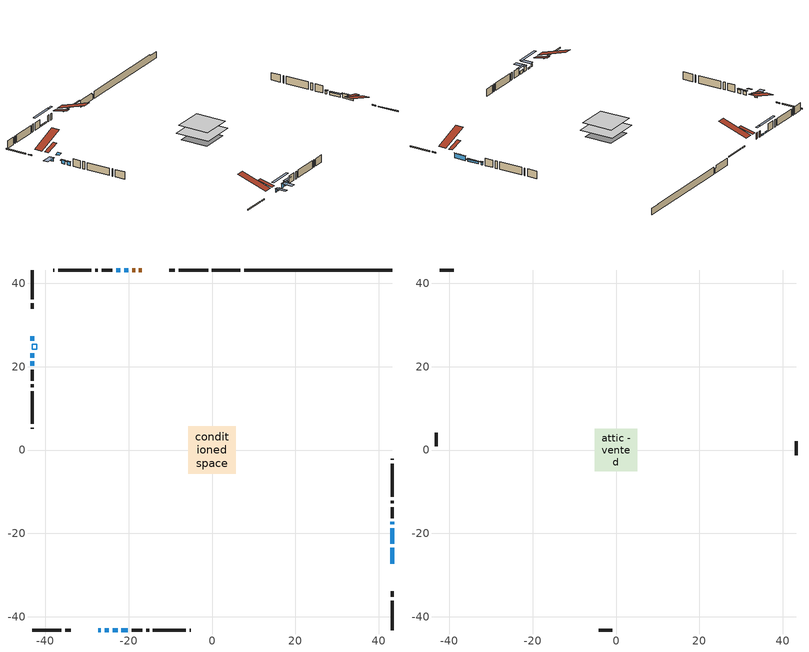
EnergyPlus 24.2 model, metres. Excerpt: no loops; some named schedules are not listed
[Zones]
conditioned space
 floor outside (Floor1 construction): -2.52,-2.52 -2.52,2.52 2.52,2.52 2.52,-2.52 z0.61
 floor outside (Floor2 construction): -0.27,-0.27 -0.27,0.27 0.27,0.27 0.27,-0.27 z0.61
 floor adiabatic (AdiabaticFloorConstruction): -5.72,-5.72 -5.72,5.72 5.72,5.72 5.72,-5.72 z0.61
 floor foundation (Slab1 construction): -4.54,-4.54 -4.54,4.54 4.54,4.54 4.54,-4.54 z-1.74
 floor foundation (Slab1 construction 1): -1.99,-1.99 -1.99,1.99 1.99,1.99 1.99,-1.99 z-1.74
 wall outside (RimJoist1 construction): -0.96,43.2 -7.97,43.2 / -43.2,-43.2 -36.19,-43.2 / -43.2,43.2 -43.2,36.19 / 43.2,-43.2 43.2,-36.19 z0.61:0.91
 wall outside (RimJoist2 construction): -8.9,43.2 -10.25,43.2 / -35.26,-43.2 -33.92,-43.2 / -43.2,35.26 -43.2,33.92 / 43.2,-35.26 43.2,-33.92 z0.61:0.91
 wall outside (AdiabaticWallConstruction 1): -16.92,43.2 -17.54,43.2 / -18.47,43.2 -19.14,43.2 z0.61:2.64
 wall outside (AdiabaticWallConstruction): -27.25,-43.2 -26.68,-43.2 / 43.2,-17.82 43.2,-17.25 z0.61:1.53; -43.2,27.25 -43.2,26.28 z0.61:1.58; 43.2,-27.24 43.2,-23.43 z0.61:2.11; 43.2,-22.51 43.2,-18.74 z0.61:1.37; -20.07,43.2 -21.04,43.2 z0.61:1.07; -25.76,-43.2 -24.77,-43.2 / -21.96,43.2 -22.96,43.2 z0.61:1.09; -23.84,-43.2 -22.67,-43.2 z0.61:2.06; -43.2,23.25 -43.2,22.19 / -43.2,21.26 -43.2,20.19 z0.61:1.78; -21.74,-43.2 -20.24,-43.2 z0.61:1.68
 wall outside (Wall1 construction): -23.88,43.2 -26.47,43.2 / -19.31,-43.2 -16.72,-43.2 / -43.2,19.26 -43.2,16.67 / 43.2,-16.33 43.2,-13.74 z0.61:3.05
 wall outside (Wall2 construction): -27.4,43.2 -28.08,43.2 / -15.79,-43.2 -15.11,-43.2 / -43.2,15.74 -43.2,15.07 / 43.2,-12.81 43.2,-12.13 z0.61:3.05
 wall outside (Wall3 construction): -29.01,43.2 -36.9,43.2 / -14.18,-43.2 -6.29,-43.2 / -43.2,14.14 -43.2,6.24 / 43.2,-11.2 43.2,-3.31 z0.61:3.05
 wall outside (Wall4 construction): -37.83,43.2 -38.07,43.2 / -5.36,-43.2 -5.13,-43.2 / -43.2,5.32 -43.2,5.08 / 43.2,-2.38 43.2,-2.14 z0.61:3.05
 wall foundation (FoundationWall1 construction): 7.69,43.2,-1.74 7.69,43.2,0.61 39.65,43.2,0.61 39.65,43.2,0.35 43.2,43.2,0.35 43.2,43.2,-1.74
 wall foundation (FoundationWall2 construction): -0.03,43.2,-1.74 -0.03,43.2,0.61 6.09,43.2,0.61 6.09,43.2,-0.09 6.77,43.2,-0.09 6.77,43.2,-1.74
 window (WindowConstruction 7): -27.24,-43.2 -26.69,-43.2 z0.61:1.52
 window (WindowConstruction 4): -43.2,27.24 -43.2,26.28 z0.61:1.58
 window (WindowConstruction 5): 43.2,-27.24 43.2,-23.43 z0.61:2.11
 window (WindowConstruction 6): 43.2,-22.51 43.2,-18.74 z0.61:1.37
 window (WindowConstruction 9): -20.07,43.2 -21.04,43.2 z0.61:1.07
 window (WindowConstruction 10): -25.76,-43.2 -24.77,-43.2 z0.61:1.09
 window (WindowConstruction 11): -21.96,43.2 -22.95,43.2 z0.61:1.09
 window (WindowConstruction): -23.84,-43.2 -22.67,-43.2 z0.61:2.06
 window (WindowConstruction 1): -43.2,23.25 -43.2,22.19 z0.61:1.78
 window (WindowConstruction 2): -43.2,21.26 -43.2,20.19 z0.61:1.78
 window (WindowConstruction 8): 43.2,-17.81 43.2,-17.26 z0.61:1.52
 window (WindowConstruction 3): -21.74,-43.2 -20.24,-43.2 z0.61:1.68
 door (Door): -16.92,43.2 -17.54,43.2 z0.61:2.64
 door (Door 1): -18.47,43.2 -19.14,43.2 z0.61:2.64
 ceiling adiabatic (AdiabaticFloorConstruction): 5.72,-5.72 5.72,5.72 -5.72,5.72 -5.72,-5.72 z0.61
 roof outside (Roof2 construction): -15.99,43.2,3.05 -15.99,38.29,4.28 -14.72,38.29,4.28 -14.72,43.2,3.05; -28.17,-43.2,3.05 -28.17,-38.29,4.28 -29.44,-38.29,4.28 -29.44,-43.2,3.05; -43.2,28.17,3.05 -38.29,28.17,4.28 -38.29,29.44,4.28 -43.2,29.44,3.05; 43.2,-28.17,3.05 38.29,-28.17,4.28 38.29,-29.44,4.28 43.2,-29.44,3.05
 roof outside (AdiabaticRoofConstruction): -43.2,24.18,3.05 -42.1,24.18,3.42 -42.1,25.35,3.42 -43.2,25.35,3.05
 skylight (SkylightConstruction): -43.2,24.18,3.05 -42.1,24.18,3.42 -42.1,25.35,3.42 -43.2,25.35,3.05
attic - vented
 floor to conditioned space (Floor3 construction Reversed): -5.1,-5.1 -5.1,5.1 5.1,5.1 5.1,-5.1 z3.05
 wall outside (Wall5 construction): -39,43.2 -42.27,43.2 / -4.2,-43.2 -0.92,-43.2 / -43.2,4.15 -43.2,0.87 / 43.2,-1.21 43.2,2.06 z0.61:3.05
 roof outside (Roof1 construction): -13.8,43.2,3.05 -13.8,33.26,6.36 -11.17,33.26,6.36 -11.17,43.2,3.05; -30.37,-43.2,3.05 -30.37,-33.26,6.36 -32.99,-33.26,6.36 -32.99,-43.2,3.05; -43.2,30.37,3.05 -33.26,30.37,6.36 -33.26,32.99,6.36 -43.2,32.99,3.05; 43.2,-30.37,3.05 33.26,-30.37,6.36 33.26,-32.99,6.36 43.2,-32.99,3.05
shading: -26.39,-43.2 -27.54,-43.2 -27.54,-46.86 -26.39,-46.86 z1.82; -43.2,25.98 -43.2,27.54 -46.86,27.54 -46.86,25.98 z1.87; 43.2,-23.28 43.2,-27.39 43.35,-27.39 43.35,-23.28 z2.26; 43.2,-18.59 43.2,-22.65 43.81,-22.65 43.81,-18.59 z1.52; -24.64,43.2 -16.47,43.2 -16.47,43.81 -24.64,43.81 z4.67; -21.11,-43.2 -29.42,-43.2 -29.42,-43.81 -21.11,-43.81 z4.75; -26.55,43.2 -18.37,43.2 -18.37,43.81 -26.55,43.81 z4.69; -22.52,-43.2 -23.99,-43.2 -23.99,-46.86 -22.52,-46.86 z2.21; -43.2,22.04 -43.2,23.4 -43.81,23.4 -43.81,22.04 z1.93; -43.2,20.04 -43.2,21.41 -43.81,21.41 -43.81,20.04 z1.93; 43.2,-17.11 43.2,-17.96 43.81,-17.96 43.81,-17.11 z1.67; -19.17,-43.2 -22.81,-43.2 -22.81,-43.81 -19.17,-43.81 z2.75
[Building]
Building 1: Terrain=Suburbs
[Site:Location]
Red Deer Regional AP_AB: Latitude {deg}=52.18; Longitude {deg}=-113.89; Time Zone {hr}=-7; Elevation {m}=905; Keep Site Location Information=Yes
[Site:GroundTemperature:Shallow]
-2.34175, -4.57363, -4.75236, -3.69322, 0.558635, 4.79069, 8.45965, 10.7838, 10.9813, 9.09096, 5.51556, 1.41332
[Site:WaterMainsTemperature]
Calculation Method=Schedule; Temperature Schedule=mains temperature schedule
[Material] Roughness=Rough; Thermal Absorptance=0.9
Name | Thickness {m} | Conductivity {W/m-K} | Density {kg/m3} | Specific Heat {J/kg-K} | Solar Absorptance | Visible Absorptance
asphalt or fiberglass shingles | 0.00635 | 0.162714 | 1121.4 | 1465.45 | 0.4 | 0.4
asphalt or fiberglass shingles 1 | 0.00635 | 0.162714 | 1121.4 | 1465.45 | 0.7 | 0.7
ceiling loosefill ins | 0.254 | 0.0480833 | 16.02 | 1046.75 | 0.7 | 0.7
ceiling stud and cavity | 0.1397 | 0.219769 | 65.682 | 1177.47 | 0.7 | 0.7
concrete 4.0 in. | 0.1016 | 1.803125 | 2242.8 | 837.4 | 0.7 | 0.7
concrete 8.0 in. | 0.2032 | 1.803125 | 2242.8 | 837.4 | 0.7 | 0.7
door material | 0.04445 | 0.0639163 | 512.64 | 1214.23 | 0.7 | 0.7
exterior vertical ins | 0.0369022 | 0.029427 | 32.04 | 1214.23 | 0.7 | 0.7
floor covering | 0.0127 | 0.0433444 | 54.468 | 1339.84 | 0.6 | 0.6
floor rigid ins; roof rigid ins | 0.051816 | 0.029427 | 32.04 | 1214.23 | 0.7 | 0.7
floor rigid ins 1; roof rigid ins 1; wall rigid ins | 0.512978 | 0.029427 | 32.04 | 1214.23 | 0.7 | 0.7
floor stud and cavity | 0.1397 | 0.0881335 | 92.3553 | 1139.71 | 0.7 | 0.7
floor stud and cavity 1 | 0.1397 | 1.11434 | 92.3553 | 1139.71 | 0.7 | 0.7
floor stud and cavity 2 | 0.1397 | 1.75129 | 37.0049 | 1207.88 | 0.7 | 0.7
furniture material conditioned space 1 | 0.1524 | 0.115458 | 640.8 | 1214.23 | 0.6 | 0.6
gypsum board | 0.0127 | 0.160291 | 801 | 837.4 | 0.6 | 0.6
gypsum board 1 | 0.0127 | 0.160291 | 801 | 837.4 | 0.7 | 0.7
osb sheathing 0.5 in. | 0.0127 | 0.115458 | 512.64 | 1214.23 | 0.7 | 0.7
osb sheathing 0.75 in. | 0.01905 | 0.115458 | 512.64 | 1214.23 | 0.7 | 0.7
osb sheathing 2.0 in. | 0.0508 | 0.115458 | 512.64 | 1214.23 | 0.7 | 0.7
rim joist stud and cavity | 0.0508 | 0.055419 | 125.044 | 1163.47 | 0.6 | 0.6
rim joist stud and cavity 1 | 0.0508 | 0.571797 | 50.32683 | 1063.81 | 0.6 | 0.6
roof stud and cavity | 0.2032 | 0.149101 | 78.34581 | 1123.46 | 0.7 | 0.7
roof stud and cavity 1 | 0.18415 | 1.78685 | 37.0049 | 1207.88 | 0.6 | 0.6
wall stud and cavity | 0.1397 | 0.0955885 | 139.0536 | 1170.24 | 0.7 | 0.7
wall stud and cavity 1 | 0.1397 | 0.0926851 | 139.0536 | 1170.24 | 0.7 | 0.7
wall stud and cavity 2 | 0.1397 | 0.127146 | 139.0536 | 1170.24 | 0.7 | 0.7
wall stud and cavity 3 | 0.1397 | 0.097828 | 139.0536 | 1170.24 | 0.7 | 0.7
wall stud and cavity 4 | 0.0889 | 6.1454 | 50.32683 | 1063.81 | 0.6 | 0.6
wall stud and cavity 5 | 0.0889 | 0.380278 | 52.3479 | 1209.89 | 0.7 | 0.7
wall stud and cavity 6 | 0.0889 | 0.391764 | 83.0341 | 1211.67 | 0.7 | 0.7
wood siding | 0.0254 | 0.102417 | 544.68 | 1172.36 | 0.4 | 0.4
wood siding 1 | 0.00254 | 0.102417 | 544.68 | 1172.36 | 0.4 | 0.4
wood siding 2; wood siding 3; wood siding 4 | 0.0254 | 0.102417 | 544.68 | 1172.36 | 0.7 | 0.7
[WindowMaterial:SimpleGlazingSystem]
Name | U-Factor {W/m2-K} | Solar Heat Gain Coefficient
SkylightMaterial | 3.46338 | 0.6596
WindowMaterial | 2.96732 | 0.62
WindowMaterial 1 | 3.00196 | 0.5
WindowMaterial 2 | 2.98322 | 0.61
WindowMaterial 3 | 3.99674 | 0.55
WindowMaterial 4 | 4.24601 | 0.54
WindowMaterial 5 | 2.87647 | 0.71
WindowMaterial 6 | 4.3272 | 0.54
WindowMaterial 7 | 2.986628 | 0.6
WindowMaterial 8 | 2.211581 | 0.28
WindowMaterial 9 | 2.19568 | 0.29
[Construction]
AdiabaticFloorConstruction: floor stud and cavity 2, floor rigid ins 1, osb sheathing 0.75 in., floor covering
AdiabaticRoofConstruction: asphalt or fiberglass shingles 1, roof rigid ins 1, osb sheathing 0.75 in., roof stud and cavity 1
AdiabaticWallConstruction: wood siding 3, wall rigid ins, wall stud and cavity 5, gypsum board
AdiabaticWallConstruction 1: wood siding 4, wall rigid ins, wall stud and cavity 5, gypsum board
Door; Door 1: door material
Floor1 construction: floor stud and cavity, floor rigid ins, osb sheathing 0.75 in., floor covering
Floor2 construction: floor stud and cavity 1, floor rigid ins, osb sheathing 0.75 in., floor covering
Floor3 construction Reversed: gypsum board, ceiling stud and cavity, ceiling loosefill ins
FoundationWall1 construction: concrete 8.0 in., gypsum board 1
FoundationWall2 construction: concrete 8.0 in.
furniture construction conditioned space 1: furniture material conditioned space 1
PartitionWallConstruction: gypsum board, wall stud and cavity 6, gypsum board
RimJoist1 construction: wood siding 2, osb sheathing 2.0 in., rim joist stud and cavity
RimJoist2 construction: wood siding 2, rim joist stud and cavity 1
Roof1 construction: asphalt or fiberglass shingles
Roof2 construction: asphalt or fiberglass shingles, roof rigid ins, osb sheathing 0.75 in., roof stud and cavity, gypsum board
SkylightConstruction: SkylightMaterial
Slab1 construction; Slab1 construction 1: concrete 4.0 in.
Wall1 construction: wood siding, osb sheathing 0.5 in., wall stud and cavity, gypsum board
Wall2 construction: wood siding, osb sheathing 0.5 in., wall stud and cavity 1, gypsum board
Wall3 construction: wood siding, osb sheathing 0.5 in., wall stud and cavity 2, gypsum board
Wall4 construction: wood siding, osb sheathing 0.5 in., wall stud and cavity 3, gypsum board
Wall5 construction: wood siding 1, wall stud and cavity 4
WindowConstruction: WindowMaterial
WindowConstruction 1: WindowMaterial 1
WindowConstruction 10; WindowConstruction 11: WindowMaterial 9
WindowConstruction 2: WindowMaterial 2
WindowConstruction 3: WindowMaterial 3
WindowConstruction 4: WindowMaterial 4
WindowConstruction 5: WindowMaterial 5
WindowConstruction 6: WindowMaterial 6
WindowConstruction 7; WindowConstruction 8: WindowMaterial 7
WindowConstruction 9: WindowMaterial 8
[Zone] Multiplier=1; Part of Total Floor Area=Yes
Name | Volume {m3}
attic - vented | 57.1445
conditioned space | 581.4
[Space]
Name | Zone | Volume {m3}
attic - vented 1 | attic - vented | 57.1445
conditioned space 1 | conditioned space | 581.4
[ZoneInfiltration:EffectiveLeakageArea]
infil attic - vented 1: Zone or Space=attic - vented 1; Schedule=Always On Discrete; Effective Air Leakage Area {cm2}=3731.82; Stack Coefficient=0.000400078; Wind Coefficient=1.35143e-05
[ZoneMixing]
whole house fan mix: Zone or Space=attic - vented; Schedule=Always On Continuous; Design Flow Rate Calculation Method=Flow/Zone; Design Flow Rate {m3/s}=0; Source Zone or Space=conditioned space
[SurfaceProperty:ExposedFoundationPerimeter] Exposed Perimeter Calculation Method=TotalExposedPerimeter
Name | Total Exposed Perimeter {m}
Slab1 | 35.509
Slab1 1 | 6.79701
[InternalMass] Zone or ZoneList=conditioned space; Space or SpaceList=conditioned space 1
Name | Construction | Surface Area {m2}
furniture mass conditioned space 1 | furniture construction conditioned space 1 | 101.812
partition wall mass | PartitionWallConstruction | 254.53
[Lights]
interior lighting: Zone or ZoneList or Space or SpaceList=conditioned space 1; Schedule=interior lighting schedule; Design Level Calculation Method=LightingLevel; Lighting Level {W}=343.2; Return Air Fraction=0; Fraction Radiant=0.6; Fraction Visible=0.2; Fraction Replaceable=1
[People]
occupants: Zone or ZoneList or Space or SpaceList=conditioned space 1; Number of People Schedule=occupants schedule; Number of People Calculation Method=People; Number of People=3; Fraction Radiant=0.314171; Sensible Heat Fraction=0.56303; Activity Level Schedule=occupants activity schedule; Carbon Dioxide Generation Rate {m3/s-W}=0; Enable ASHRAE 55 Comfort Warnings=No; Mean Radiant Temperature Calculation Type=EnclosureAveraged
[ElectricEquipment] Zone or ZoneList or Space or SpaceList=conditioned space 1; Design Level Calculation Method=EquipmentLevel
Name | Schedule | Design Level {W} | Fraction Latent | Fraction Radiant | Fraction Lost
clothes dryer | clothes dryer schedule | 140.772 | 0.015 | 0.081 | 0.85
clothes washer | clothes washer schedule | 32.1985 | 0.03 | 0.162 | 0.7
cooking range | cooking range schedule | 215.147 | 0.08 | 0.432 | 0.2
dishwasher | dishwasher schedule | 66.8632 | 0.3 | 0.18 | 0.4
fridge | fridge schedule | 72.9452 | 0 | 0.6 | 0
mech vent bath fan 0 | mech vent bath fan 0 schedule | 50.2 | 0 | 0 | 1
mech vent house fan | mech vent house fan schedule | 0 | 0 | 0 | 1
mech vent house fan cfis | mech vent house fan cfis schedule | 0 | 0 | 0 | 0
mech vent range fan 0 | mech vent range fan 0 schedule | 57 | 0 | 0 | 1
misc plug loads | misc plug loads schedule | 494.7 | 0.045 | 0.513 | 0.1
whole house fan | Always On Discrete | 0 | 0 | 0 | 1
[OtherEquipment] Zone or ZoneList or Space or SpaceList=conditioned space 1; Design Level Calculation Method=EquipmentLevel
Name | Fuel Type | Schedule | Design Level {W} | Fraction Latent | Fraction Radiant | Fraction Lost
clothes dryer 1 | Electricity | clothes dryer schedule | 0 | 0.015 | 0.081 | 0.85
cooking range 1 | Electricity | cooking range schedule | 0 | 0.08 | 0.432 | 0.2
general water use latent | None | general water use schedule | 62.594 | 1 | 0 | 0
general water use sensible | None | general water use schedule | -61.6891 | 0 | 0.6 | 0
mech vent house fan latent load | None | Always On Discrete | 0 | 1 | 0 | 0
mech vent house fan sensible load | None | Always On Discrete | 0 | 0 | 0 | 0
water heater energy adjustment1 | NaturalGas | Always On Discrete | 0.01 | 0 | 0 | 1
[ZoneInfiltration:DesignFlowRate] Zone or ZoneList or Space or SpaceList=conditioned space 1; Schedule=Always On Discrete; Design Flow Rate Calculation Method=Flow/Zone; Design Flow Rate {m3/s}=0
infil flow; natural vent flow; whole house fan flow
[Foundation:Kiva] Initial Indoor Air Temperature {C}=18; Wall Height Above Grade {m}=0.609996; Wall Depth Below Slab {m}=0.2032
Name | Custom Block Material Name 1 | Custom Block Depth 1 {m} | Custom Block X Position 1 {m} | Custom Block Z Position 1 {m}
Foundation Kiva 1 | exterior vertical ins | 2.350008 | 0.2159 | 0
Foundation Kiva 2
[Foundation:Kiva:Settings]
Soil Conductivity {W/m-K}=0.849921; Soil Density {kg/m3}=1842.3; Soil Specific Heat {J/kg-K}=418.7; Ground Solar Absorptivity=0.9; Ground Thermal Absorptivity=0.9; Ground Surface Roughness {m}=0.03; Far-Field Width {m}=40; Deep-Ground Boundary Condition=ZeroFlux; Deep-Ground Depth {m}=40; Minimum Cell Dimension {m}=0.2; Maximum Cell Growth Coefficient=3; Simulation Timestep=Timestep
[Exterior:Lights]
exterior lighting: Schedule=exterior lighting schedule; Design Level {W}=75.6
[Schedule:Constant]
Name | Hourly Value
Always On Continuous; mech vent house fan schedule; mech vent house fan cfis schedule; Always On Discrete | 1
occupants activity schedule | 117.228
fridge schedule | 0
[Schedule:Week:Daily]
interior lighting schedule Week Rule - Jan1-Jan27: interior lighting schedule day, interior lighting schedule day, interior lighting schedule day, interior lighting schedule day, interior lighting schedule day, interior lighting schedule day, interior lighting schedule day, interior lighting schedule default day, interior lighting schedule default day, interior lighting schedule default day, interior lighting schedule default day, interior lighting schedule default day
interior lighting schedule Week Rule - Jan28-Feb3: interior lighting schedule day, interior lighting schedule day, interior lighting schedule day, interior lighting schedule day, interior lighting schedule day 1, interior lighting schedule day 1, interior lighting schedule day 1, interior lighting schedule default day, interior lighting schedule default day, interior lighting schedule default day, interior lighting schedule default day, interior lighting schedule default day
interior lighting schedule Week Rule - Feb4-Feb24: interior lighting schedule day 1, interior lighting schedule day 1, interior lighting schedule day 1, interior lighting schedule day 1, interior lighting schedule day 1, interior lighting schedule day 1, interior lighting schedule day 1, interior lighting schedule default day, interior lighting schedule default day, interior lighting schedule default day, interior lighting schedule default day, interior lighting schedule default day
interior lighting schedule Week Rule - Feb25-Mar3: interior lighting schedule day 1, interior lighting schedule day 1, interior lighting schedule day 1, interior lighting schedule day 1, interior lighting schedule day 2, interior lighting schedule day 2, interior lighting schedule day 2, interior lighting schedule default day, interior lighting schedule default day, interior lighting schedule default day, interior lighting schedule default day, interior lighting schedule default day
interior lighting schedule Week Rule - Mar4-Mar31: interior lighting schedule day 2, interior lighting schedule day 2, interior lighting schedule day 2, interior lighting schedule day 2, interior lighting schedule day 2, interior lighting schedule day 2, interior lighting schedule day 2, interior lighting schedule default day, interior lighting schedule default day, interior lighting schedule default day, interior lighting schedule default day, interior lighting schedule default day
interior lighting schedule Week Rule - Apr1-Apr28: interior lighting schedule day 3, interior lighting schedule day 3, interior lighting schedule day 3, interior lighting schedule day 3, interior lighting schedule day 3, interior lighting schedule day 3, interior lighting schedule day 3, interior lighting schedule default day, interior lighting schedule default day, interior lighting schedule default day, interior lighting schedule default day, interior lighting schedule default day
interior lighting schedule Week Rule - Apr29-May5: interior lighting schedule day 3, interior lighting schedule day 3, interior lighting schedule day 4, interior lighting schedule day 4, interior lighting schedule day 4, interior lighting schedule day 4, interior lighting schedule day 4, interior lighting schedule default day, interior lighting schedule default day, interior lighting schedule default day, interior lighting schedule default day, interior lighting schedule default day
interior lighting schedule Week Rule - May6-May26: interior lighting schedule day 4, interior lighting schedule day 4, interior lighting schedule day 4, interior lighting schedule day 4, interior lighting schedule day 4, interior lighting schedule day 4, interior lighting schedule day 4, interior lighting schedule default day, interior lighting schedule default day, interior lighting schedule default day, interior lighting schedule default day, interior lighting schedule default day
interior lighting schedule Week Rule - May27-Jun2: interior lighting schedule day 4, interior lighting schedule day 4, interior lighting schedule day 4, interior lighting schedule day 4, interior lighting schedule day 4, interior lighting schedule day 5, interior lighting schedule day 5, interior lighting schedule default day, interior lighting schedule default day, interior lighting schedule default day, interior lighting schedule default day, interior lighting schedule default day
interior lighting schedule Week Rule - Jun3-Jun30: interior lighting schedule day 5, interior lighting schedule day 5, interior lighting schedule day 5, interior lighting schedule day 5, interior lighting schedule day 5, interior lighting schedule day 5, interior lighting schedule day 5, interior lighting schedule default day, interior lighting schedule default day, interior lighting schedule default day, interior lighting schedule default day, interior lighting schedule default day
interior lighting schedule Week Rule - Jul1-Jul28: interior lighting schedule day 6, interior lighting schedule day 6, interior lighting schedule day 6, interior lighting schedule day 6, interior lighting schedule day 6, interior lighting schedule day 6, interior lighting schedule day 6, interior lighting schedule default day, interior lighting schedule default day, interior lighting schedule default day, interior lighting schedule default day, interior lighting schedule default day
interior lighting schedule Week Rule - Jul29-Aug4: interior lighting schedule day 6, interior lighting schedule day 6, interior lighting schedule day 6, interior lighting schedule day 7, interior lighting schedule day 7, interior lighting schedule day 7, interior lighting schedule day 7, interior lighting schedule default day, interior lighting schedule default day, interior lighting schedule default day, interior lighting schedule default day, interior lighting schedule default day
interior lighting schedule Week Rule - Aug5-Aug25: interior lighting schedule day 7, interior lighting schedule day 7, interior lighting schedule day 7, interior lighting schedule day 7, interior lighting schedule day 7, interior lighting schedule day 7, interior lighting schedule day 7, interior lighting schedule default day, interior lighting schedule default day, interior lighting schedule default day, interior lighting schedule default day, interior lighting schedule default day
interior lighting schedule Week Rule - Aug26-Sep1: interior lighting schedule day 7, interior lighting schedule day 7, interior lighting schedule day 7, interior lighting schedule day 7, interior lighting schedule day 7, interior lighting schedule day 7, interior lighting schedule day 8, interior lighting schedule default day, interior lighting schedule default day, interior lighting schedule default day, interior lighting schedule default day, interior lighting schedule default day
interior lighting schedule Week Rule - Sep2-Sep29: interior lighting schedule day 8, interior lighting schedule day 8, interior lighting schedule day 8, interior lighting schedule day 8, interior lighting schedule day 8, interior lighting schedule day 8, interior lighting schedule day 8, interior lighting schedule default day, interior lighting schedule default day, interior lighting schedule default day, interior lighting schedule default day, interior lighting schedule default day
interior lighting schedule Week Rule - Sep30-Oct6: interior lighting schedule day 8, interior lighting schedule day 9, interior lighting schedule day 9, interior lighting schedule day 9, interior lighting schedule day 9, interior lighting schedule day 9, interior lighting schedule day 9, interior lighting schedule default day, interior lighting schedule default day, interior lighting schedule default day, interior lighting schedule default day, interior lighting schedule default day
interior lighting schedule Week Rule - Oct7-Oct27: interior lighting schedule day 9, interior lighting schedule day 9, interior lighting schedule day 9, interior lighting schedule day 9, interior lighting schedule day 9, interior lighting schedule day 9, interior lighting schedule day 9, interior lighting schedule default day, interior lighting schedule default day, interior lighting schedule default day, interior lighting schedule default day, interior lighting schedule default day
interior lighting schedule Week Rule - Oct28-Nov3: interior lighting schedule day 9, interior lighting schedule day 9, interior lighting schedule day 9, interior lighting schedule day 9, interior lighting schedule day 10, interior lighting schedule day 10, interior lighting schedule day 10, interior lighting schedule default day, interior lighting schedule default day, interior lighting schedule default day, interior lighting schedule default day, interior lighting schedule default day
interior lighting schedule Week Rule - Nov4-Nov24: interior lighting schedule day 10, interior lighting schedule day 10, interior lighting schedule day 10, interior lighting schedule day 10, interior lighting schedule day 10, interior lighting schedule day 10, interior lighting schedule day 10, interior lighting schedule default day, interior lighting schedule default day, interior lighting schedule default day, interior lighting schedule default day, interior lighting schedule default day
interior lighting schedule Week Rule - Nov25-Dec1: interior lighting schedule day 10, interior lighting schedule day 10, interior lighting schedule day 10, interior lighting schedule day 10, interior lighting schedule day 10, interior lighting schedule day 10, interior lighting schedule day 11, interior lighting schedule default day, interior lighting schedule default day, interior lighting schedule default day, interior lighting schedule default day, interior lighting schedule default day
interior lighting schedule Week Rule - Dec2-Dec31: interior lighting schedule day 11, interior lighting schedule day 11, interior lighting schedule day 11, interior lighting schedule day 11, interior lighting schedule day 11, interior lighting schedule day 11, interior lighting schedule day 11, interior lighting schedule default day, interior lighting schedule default day, interior lighting schedule default day, interior lighting schedule default day, interior lighting schedule default day
occupants schedule Week Rule - Jan1-Dec31: occupants schedule day, occupants schedule day, occupants schedule day, occupants schedule day, occupants schedule day, occupants schedule day, occupants schedule day, occupants schedule default day, occupants schedule default day, occupants schedule default day, occupants schedule default day, occupants schedule default day
clothes dryer schedule Week Rule - Jan1-Dec31: clothes dryer schedule day, clothes dryer schedule day, clothes dryer schedule day, clothes dryer schedule day, clothes dryer schedule day, clothes dryer schedule day, clothes dryer schedule day, clothes dryer schedule default day, clothes dryer schedule default day, clothes dryer schedule default day, clothes dryer schedule default day, clothes dryer schedule default day
clothes washer schedule Week Rule - Jan1-Dec31: clothes washer schedule day, clothes washer schedule day, clothes washer schedule day, clothes washer schedule day, clothes washer schedule day, clothes washer schedule day, clothes washer schedule day, clothes washer schedule default day, clothes washer schedule default day, clothes washer schedule default day, clothes washer schedule default day, clothes washer schedule default day
cooking range schedule Week Rule - Jan1-Dec31: cooking range schedule day, cooking range schedule day, cooking range schedule day, cooking range schedule day, cooking range schedule day, cooking range schedule day, cooking range schedule day, cooking range schedule default day, cooking range schedule default day, cooking range schedule default day, cooking range schedule default day, cooking range schedule default day
dishwasher schedule Week Rule - Jan1-Dec31: dishwasher schedule day, dishwasher schedule day, dishwasher schedule day, dishwasher schedule day, dishwasher schedule day, dishwasher schedule day, dishwasher schedule day, dishwasher schedule default day, dishwasher schedule default day, dishwasher schedule default day, dishwasher schedule default day, dishwasher schedule default day
mech vent bath fan 0 schedule Week Rule - Jan1-Dec31: mech vent bath fan 0 schedule day, mech vent bath fan 0 schedule day, mech vent bath fan 0 schedule day, mech vent bath fan 0 schedule day, mech vent bath fan 0 schedule day, mech vent bath fan 0 schedule day, mech vent bath fan 0 schedule day, mech vent bath fan 0 schedule default day, mech vent bath fan 0 schedule default day, mech vent bath fan 0 schedule default day, mech vent bath fan 0 schedule default day, mech vent bath fan 0 schedule default day
mech vent range fan 0 schedule Week Rule - Jan1-Dec31: mech vent range fan 0 schedule day, mech vent range fan 0 schedule day, mech vent range fan 0 schedule day, mech vent range fan 0 schedule day, mech vent range fan 0 schedule day, mech vent range fan 0 schedule day, mech vent range fan 0 schedule day, mech vent range fan 0 schedule default day, mech vent range fan 0 schedule default day, mech vent range fan 0 schedule default day, mech vent range fan 0 schedule default day, mech vent range fan 0 schedule default day
misc plug loads schedule Week Rule - Jan1-Dec31: misc plug loads schedule day, misc plug loads schedule day, misc plug loads schedule day, misc plug loads schedule day, misc plug loads schedule day, misc plug loads schedule day, misc plug loads schedule day, misc plug loads schedule default day, misc plug loads schedule default day, misc plug loads schedule default day, misc plug loads schedule default day, misc plug loads schedule default day
general water use schedule Week Rule - Jan1-Dec31: general water use schedule day, general water use schedule day, general water use schedule day, general water use schedule day, general water use schedule day, general water use schedule day, general water use schedule day, general water use schedule default day, general water use schedule default day, general water use schedule default day, general water use schedule default day, general water use schedule default day
exterior lighting schedule Week Rule - Jan1-Jan27: exterior lighting schedule day, exterior lighting schedule day, exterior lighting schedule day, exterior lighting schedule day, exterior lighting schedule day, exterior lighting schedule day, exterior lighting schedule day, exterior lighting schedule default day, exterior lighting schedule default day, exterior lighting schedule default day, exterior lighting schedule default day, exterior lighting schedule default day
exterior lighting schedule Week Rule - Jan28-Feb3: exterior lighting schedule day, exterior lighting schedule day, exterior lighting schedule day, exterior lighting schedule day, exterior lighting schedule day 1, exterior lighting schedule day 1, exterior lighting schedule day 1, exterior lighting schedule default day, exterior lighting schedule default day, exterior lighting schedule default day, exterior lighting schedule default day, exterior lighting schedule default day
exterior lighting schedule Week Rule - Feb4-Feb24: exterior lighting schedule day 1, exterior lighting schedule day 1, exterior lighting schedule day 1, exterior lighting schedule day 1, exterior lighting schedule day 1, exterior lighting schedule day 1, exterior lighting schedule day 1, exterior lighting schedule default day, exterior lighting schedule default day, exterior lighting schedule default day, exterior lighting schedule default day, exterior lighting schedule default day
exterior lighting schedule Week Rule - Feb25-Mar3: exterior lighting schedule day 1, exterior lighting schedule day 1, exterior lighting schedule day 1, exterior lighting schedule day 1, exterior lighting schedule day 2, exterior lighting schedule day 2, exterior lighting schedule day 2, exterior lighting schedule default day, exterior lighting schedule default day, exterior lighting schedule default day, exterior lighting schedule default day, exterior lighting schedule default day
exterior lighting schedule Week Rule - Mar4-Mar31: exterior lighting schedule day 2, exterior lighting schedule day 2, exterior lighting schedule day 2, exterior lighting schedule day 2, exterior lighting schedule day 2, exterior lighting schedule day 2, exterior lighting schedule day 2, exterior lighting schedule default day, exterior lighting schedule default day, exterior lighting schedule default day, exterior lighting schedule default day, exterior lighting schedule default day
exterior lighting schedule Week Rule - Apr1-Apr28: exterior lighting schedule day 3, exterior lighting schedule day 3, exterior lighting schedule day 3, exterior lighting schedule day 3, exterior lighting schedule day 3, exterior lighting schedule day 3, exterior lighting schedule day 3, exterior lighting schedule default day, exterior lighting schedule default day, exterior lighting schedule default day, exterior lighting schedule default day, exterior lighting schedule default day
exterior lighting schedule Week Rule - Apr29-May5: exterior lighting schedule day 3, exterior lighting schedule day 3, exterior lighting schedule day 4, exterior lighting schedule day 4, exterior lighting schedule day 4, exterior lighting schedule day 4, exterior lighting schedule day 4, exterior lighting schedule default day, exterior lighting schedule default day, exterior lighting schedule default day, exterior lighting schedule default day, exterior lighting schedule default day
[Schedule:Year]
interior lighting schedule: interior lighting schedule Week Rule - Jan1-Jan27, 1, 1, 1, 27, interior lighting schedule Week Rule - Jan28-Feb3, 1, 28, 2, 3, interior lighting schedule Week Rule - Feb4-Feb24, 2, 4, 2, 24, interior lighting schedule Week Rule - Feb25-Mar3, 2, 25, 3, 3, interior lighting schedule Week Rule - Mar4-Mar31, 3, 4, 3, 31, interior lighting schedule Week Rule - Apr1-Apr28, 4, 1, 4, 28, interior lighting schedule Week Rule - Apr29-May5, 4, 29, 5, 5, interior lighting schedule Week Rule - May6-May26, 5, 6, 5, 26, interior lighting schedule Week Rule - May27-Jun2, 5, 27, 6, 2, interior lighting schedule Week Rule - Jun3-Jun30, 6, 3, 6, 30, interior lighting schedule Week Rule - Jul1-Jul28, 7, 1, 7, 28, interior lighting schedule Week Rule - Jul29-Aug4, 7, 29, 8, 4, interior lighting schedule Week Rule - Aug5-Aug25, 8, 5, 8, 25, interior lighting schedule Week Rule - Aug26-Sep1, 8, 26, 9, 1, interior lighting schedule Week Rule - Sep2-Sep29, 9, 2, 9, 29, interior lighting schedule Week Rule - Sep30-Oct6, 9, 30, 10, 6, interior lighting schedule Week Rule - Oct7-Oct27, 10, 7, 10, 27, interior lighting schedule Week Rule - Oct28-Nov3, 10, 28, 11, 3, interior lighting schedule Week Rule - Nov4-Nov24, 11, 4, 11, 24, interior lighting schedule Week Rule - Nov25-Dec1, 11, 25, 12, 1, interior lighting schedule Week Rule - Dec2-Dec31, 12, 2, 12, 31
occupants schedule: occupants schedule Week Rule - Jan1-Dec31, 1, 1, 12, 31
clothes dryer schedule: clothes dryer schedule Week Rule - Jan1-Dec31, 1, 1, 12, 31
clothes washer schedule: clothes washer schedule Week Rule - Jan1-Dec31, 1, 1, 12, 31
cooking range schedule: cooking range schedule Week Rule - Jan1-Dec31, 1, 1, 12, 31
dishwasher schedule: dishwasher schedule Week Rule - Jan1-Dec31, 1, 1, 12, 31
mech vent bath fan 0 schedule: mech vent bath fan 0 schedule Week Rule - Jan1-Dec31, 1, 1, 12, 31
mech vent range fan 0 schedule: mech vent range fan 0 schedule Week Rule - Jan1-Dec31, 1, 1, 12, 31
misc plug loads schedule: misc plug loads schedule Week Rule - Jan1-Dec31, 1, 1, 12, 31
general water use schedule: general water use schedule Week Rule - Jan1-Dec31, 1, 1, 12, 31
exterior lighting schedule: exterior lighting schedule Week Rule - Jan1-Jan27, 1, 1, 1, 27, exterior lighting schedule Week Rule - Jan28-Feb3, 1, 28, 2, 3, exterior lighting schedule Week Rule - Feb4-Feb24, 2, 4, 2, 24, exterior lighting schedule Week Rule - Feb25-Mar3, 2, 25, 3, 3, exterior lighting schedule Week Rule - Mar4-Mar31, 3, 4, 3, 31, exterior lighting schedule Week Rule - Apr1-Apr28, 4, 1, 4, 28, exterior lighting schedule Week Rule - Apr29-May5, 4, 29, 5, 5, exterior lighting schedule Week Rule - May6-May26, 5, 6, 5, 26, exterior lighting schedule Week Rule - May27-Jun2, 5, 27, 6, 2, exterior lighting schedule Week Rule - Jun3-Jun30, 6, 3, 6, 30, exterior lighting schedule Week Rule - Jul1-Jul28, 7, 1, 7, 28, exterior lighting schedule Week Rule - Jul29-Aug4, 7, 29, 8, 4, exterior lighting schedule Week Rule - Aug5-Aug25, 8, 5, 8, 25, exterior lighting schedule Week Rule - Aug26-Sep1, 8, 26, 9, 1, exterior lighting schedule Week Rule - Sep2-Sep29, 9, 2, 9, 29, exterior lighting schedule Week Rule - Sep30-Oct6, 9, 30, 10, 6, exterior lighting schedule Week Rule - Oct7-Oct27, 10, 7, 10, 27, exterior lighting schedule Week Rule - Oct28-Nov3, 10, 28, 11, 3, exterior lighting schedule Week Rule - Nov4-Nov24, 11, 4, 11, 24, exterior lighting schedule Week Rule - Nov25-Dec1, 11, 25, 12, 1, exterior lighting schedule Week Rule - Dec2-Dec31, 12, 2, 12, 31
[Schedule:Compact]
mains temperature schedule: Through: 01/01, For: AllDays, Until: 24:00, 3.49111, Through: 01/02, For: AllDays, Until: 24:00, 3.42333, Through: 01/03, For: AllDays, Until: 24:00, 3.35611, Through: 01/04, For: AllDays, Until: 24:00, 3.28944, Through: 01/05, For: AllDays, Until: 24:00, 3.22444, Through: 01/06, For: AllDays, Until: 24:00, 3.16, Through: 01/07, For: AllDays, Until: 24:00, 3.09611, Through: 01/08, For: AllDays, Until: 24:00, 3.03333, Through: 01/09, For: AllDays, Until: 24:00, 2.97167, Through: 01/10, For: AllDays, Until: 24:00, 2.91111, Through: 01/11, For: AllDays, Until: 24:00, 2.85167, Through: 01/12, For: AllDays, Until: 24:00, 2.79278, Through: 01/13, For: AllDays, Until: 24:00, 2.735, Through: 01/14, For: AllDays, Until: 24:00, 2.67833, Through: 01/15, For: AllDays, Until: 24:00, 2.62278, Through: 01/16, For: AllDays, Until: 24:00, 2.56833, Through: 01/17, For: AllDays, Until: 24:00, 2.515, Through: 01/18, For: AllDays, Until: 24:00, 2.46278, Through: 01/19, For: AllDays, Until: 24:00, 2.41167, Through: 01/20, For: AllDays, Until: 24:00, 2.36167, Through: 01/21, For: AllDays, Until: 24:00, 2.31333, Through: 01/22, For: AllDays, Until: 24:00, 2.26556, Through: 01/23, For: AllDays, Until: 24:00, 2.21889, Through: 01/24, For: AllDays, Until: 24:00, 2.17389, Through: 01/25, For: AllDays, Until: 24:00, 2.13, Through: 01/26, For: AllDays, Until: 24:00, 2.08722, Through: 01/27, For: AllDays, Until: 24:00, 2.04556, Through: 01/28, For: AllDays, Until: 24:00, 2.00556, Through: 01/29, For: AllDays, Until: 24:00, 1.96611, Through: 01/30, For: AllDays, Until: 24:00, 1.92833, Through: 01/31, For: AllDays, Until: 24:00, 1.89222, Through: 02/01, For: AllDays, Until: 24:00, 1.85722, Through: 02/02, For: AllDays, Until: 24:00, 1.82333, Through: 02/03, For: AllDays, Until: 24:00, 1.79056, Through: 02/04, For: AllDays, Until: 24:00, 1.75944, Through: 02/05, For: AllDays, Until: 24:00, 1.73, Through: 02/06, For: AllDays, Until: 24:00, 1.70111, Through: 02/07, For: AllDays, Until: 24:00, 1.67389, Through: 02/08, For: AllDays, Until: 24:00, 1.64833, Through: 02/09, For: AllDays, Until: 24:00, 1.62389, Through: 02/10, For: AllDays, Until: 24:00, 1.60111, Through: 02/11, For: AllDays, Until: 24:00, 1.57944, Through: 02/12, For: AllDays, Until: 24:00, 1.55944, Through: 02/13, For: AllDays, Until: 24:00, 1.54056, Through: 02/14, For: AllDays, Until: 24:00, 1.52278, Through: 02/15, For: AllDays, Until: 24:00, 1.50667, Through: 02/16, For: AllDays, Until: 24:00, 1.49222, Through: 02/17, For: AllDays, Until: 24:00, 1.47944, Through: 02/18, For: AllDays, Until: 24:00, 1.46722, Through: 02/19, For: AllDays, Until: 24:00, 1.45722, Through: 02/20, For: AllDays, Until: 24:00, 1.44833, Through: 02/21, For: AllDays, Until: 24:00, 1.44056, Through: 02/22, For: AllDays, Until: 24:00, 1.435, Through: 02/23, For: AllDays, Until: 24:00, 1.43, Through: 02/24, For: AllDays, Until: 24:00, 1.42722, Through: 02/25, For: AllDays, Until: 24:00, 1.42556, Through: 02/26, For: AllDays, Until: 24:00, 1.425, Through: 02/27, For: AllDays, Until: 24:00, 1.42611, Through: 02/28, For: AllDays, Until: 24:00, 1.42889, Through: 03/01, For: AllDays, Until: 24:00, 1.43278, Through: 03/02, For: AllDays, Until: 24:00, 1.43833, Through: 03/03, For: AllDays, Until: 24:00, 1.44556, Through: 03/04, For: AllDays, Until: 24:00, 1.45389, Through: 03/05, For: AllDays, Until: 24:00, 1.46333, Through: 03/06, For: AllDays, Until: 24:00, 1.47444, Through: 03/07, For: AllDays, Until: 24:00, 1.48722, Through: 03/08, For: AllDays, Until: 24:00, 1.50111, Through: 03/09, For: AllDays, Until: 24:00, 1.51667, Through: 03/10, For: AllDays, Until: 24:00, 1.53389, Through: 03/11, For: AllDays, Until: 24:00, 1.55222, Through: 03/12, For: AllDays, Until: 24:00, 1.57167, Through: 03/13, For: AllDays, Until: 24:00, 1.59278, Through: 03/14, For: AllDays, Until: 24:00, 1.61556, Through: 03/15, For: AllDays, Until: 24:00, 1.63944, Through: 03/16, For: AllDays, Until: 24:00, 1.66444, Through: 03/17, For: AllDays, Until: 24:00, 1.69111, Through: 03/18, For: AllDays, Until: 24:00, 1.71889, Through: 03/19, For: AllDays, Until: 24:00, 1.74833, Through: 03/20, For: AllDays, Until: 24:00, 1.77889, Through: 03/21, For: AllDays, Until: 24:00, 1.81111, Through: 03/22, For: AllDays, Until: 24:00, 1.84444, Through: 03/23, For: AllDays, Until: 24:00, 1.87889, Through: 03/24, For: AllDays, Until: 24:00, 1.915, Through: 03/25, For: AllDays, Until: 24:00, 1.95222, Through: 03/26, For: AllDays, Until: 24:00, 1.99056, Through: 03/27, For: AllDays, Until: 24:00, 2.03056, Through: 03/28, For: AllDays, Until: 24:00, 2.07167, Through: 03/29, For: AllDays, Until: 24:00, 2.11389, Through: 03/30, For: AllDays, Until: 24:00, 2.15722, Through: 03/31, For: AllDays, Until: 24:00, 2.20222, Through: 04/01, For: AllDays, Until: 24:00, 2.24833, Through: 04/02, For: AllDays, Until: 24:00, 2.29556, Through: 04/03, For: AllDays, Until: 24:00, 2.34389, Through: 04/04, For: AllDays, Until: 24:00, 2.39333, Through: 04/05, For: AllDays, Until: 24:00, 2.44389, Through: 04/06, For: AllDays, Until: 24:00, 2.49556, Through: 04/07, For: AllDays, Until: 24:00, 2.54889, Through: 04/08, For: AllDays, Until: 24:00, 2.60278, Through: 04/09, For: AllDays, Until: 24:00, 2.65778, Through: 04/10, For: AllDays, Until: 24:00, 2.71389, Through: 04/11, For: AllDays, Until: 24:00, 2.77111, Through: 04/12, For: AllDays, Until: 24:00, 2.82944, Through: 04/13, For: AllDays, Until: 24:00, 2.88889, Through: 04/14, For: AllDays, Until: 24:00, 2.94944, Through: 04/15, For: AllDays, Until: 24:00, 3.01056, Through: 04/16, For: AllDays, Until: 24:00, 3.07278, Through: 04/17, For: AllDays, Until: 24:00, 3.13611, Through: 04/18, For: AllDays, Until: 24:00, 3.2, Through: 04/19, For: AllDays, Until: 24:00, 3.26556, Through: 04/20, For: AllDays, Until: 24:00, 3.33111, Through: 04/21, For: AllDays, Until: 24:00, 3.39833, Through: 04/22, For: AllDays, Until: 24:00, 3.46611, Through: 04/23, For: AllDays, Until: 24:00, 3.53444, Through: 04/24, For: AllDays, Until: 24:00, 3.60389, Through: 04/25, For: AllDays, Until: 24:00, 3.67389, Through: 04/26, For: AllDays, Until: 24:00, 3.745, Through: 04/27, For: AllDays, Until: 24:00, 3.81667, Through: 04/28, For: AllDays, Until: 24:00, 3.88889, Through: 04/29, For: AllDays, Until: 24:00, 3.96222, Through: 04/30, For: AllDays, Until: 24:00, 4.03611, Through: 05/01, For: AllDays, Until: 24:00, 4.11056, Through: 05/02, For: AllDays, Until: 24:00, 4.18556, Through: 05/03, For: AllDays, Until: 24:00, 4.26111, Through: 05/04, For: AllDays, Until: 24:00, 4.33778, Through: 05/05, For: AllDays, Until: 24:00, 4.41444, Through: 05/06, For: AllDays, Until: 24:00, 4.49222, Through: 05/07, For: AllDays, Until: 24:00, 4.57, Through: 05/08, For: AllDays, Until: 24:00, 4.64833, Through: 05/09, For: AllDays, Until: 24:00, 4.72778, Through: 05/10, For: AllDays, Until: 24:00, 4.80722, Through: 05/11, For: AllDays, Until: 24:00, 4.88667, Through: 05/12, For: AllDays, Until: 24:00, 4.96722, Through: 05/13, For: AllDays, Until: 24:00, 5.04778, Through: 05/14, For: AllDays, Until: 24:00, 5.12889, Through: 05/15, For: AllDays, Until: 24:00, 5.21056, Through: 05/16, For: AllDays, Until: 24:00, 5.29222, Through: 05/17, For: AllDays, Until: 24:00, 5.37444, Through: 05/18, For: AllDays, Until: 24:00, 5.45667, Through: 05/19, For: AllDays, Until: 24:00, 5.53889, Through: 05/20, For: AllDays, Until: 24:00, 5.62167, Through: 05/21, For: AllDays, Until: 24:00, 5.705, Through: 05/22, For: AllDays, Until: 24:00, 5.78778, Through: 05/23, For: AllDays, Until: 24:00, 5.87111, Through: 05/24, For: AllDays, Until: 24:00, 5.95444, Through: 05/25, For: AllDays, Until: 24:00, 6.03778, Through: 05/26, For: AllDays, Until: 24:00, 6.12167, Through: 05/27, For: AllDays, Until: 24:00, 6.205, Through: 05/28, For: AllDays, Until: 24:00, 6.28889, Through: 05/29, For: AllDays, Until: 24:00, 6.37278, Through: 05/30, For: AllDays, Until: 24:00, 6.45611, Through: 05/31, For: AllDays, Until: 24:00, 6.54, Through: 06/01, For: AllDays, Until: 24:00, 6.62333, Through: 06/02, For: AllDays, Until: 24:00, 6.70667, Through: 06/03, For: AllDays, Until: 24:00, 6.79, Through: 06/04, For: AllDays, Until: 24:00, 6.87278, Through: 06/05, For: AllDays, Until: 24:00, 6.95611, Through: 06/06, For: AllDays, Until: 24:00, 7.03889, Through: 06/07, For: AllDays, Until: 24:00, 7.12111, Through: 06/08, For: AllDays, Until: 24:00, 7.20333, Through: 06/09, For: AllDays, Until: 24:00, 7.28556, Through: 06/10, For: AllDays, Until: 24:00, 7.36722, Through: 06/11, For: AllDays, Until: 24:00, 7.44889, Through: 06/12, For: AllDays, Until: 24:00, 7.52944, Through: 06/13, For: AllDays, Until: 24:00, 7.61056, Through: 06/14, For: AllDays, Until: 24:00, 7.69056, Through: 06/15, For: AllDays, Until: 24:00, 7.77056, Through: 06/16, For: AllDays, Until: 24:00, 7.85, Through: 06/17, For: AllDays, Until: 24:00, 7.92889, Through: 06/18, For: AllDays, Until: 24:00, 8.00722, Through: 06/19, For: AllDays, Until: 24:00, 8.08556, Through: 06/20, For: AllDays, Until: 24:00, 8.16278, Through: 06/21, For: AllDays, Until: 24:00, 8.23944, Through: 06/22, For: AllDays, Until: 24:00, 8.31611, Through: 06/23, For: AllDays, Until: 24:00, 8.39167, Through: 06/24, For: AllDays, Until: 24:00, 8.46667, Through: 06/25, For: AllDays, Until: 24:00, 8.54111, Through: 06/26, For: AllDays, Until: 24:00, 8.615, Through: 06/27, For: AllDays, Until: 24:00, 8.68778, Through: 06/28, For: AllDays, Until: 24:00, 8.76056, Through: 06/29, For: AllDays, Until: 24:00, 8.83222, Through: 06/30, For: AllDays, Until: 24:00, 8.90278, Through: 07/01, For: AllDays, Until: 24:00, 8.97278, Through: 07/02, For: AllDays, Until: 24:00, 9.04222, Through: 07/03, For: AllDays, Until: 24:00, 9.11056, Through: 07/04, For: AllDays, Until: 24:00, 9.17833, Through: 07/05, For: AllDays, Until: 24:00, 9.245, Through: 07/06, For: AllDays, Until: 24:00, 9.31111, Through: 07/07, For: AllDays, Until: 24:00, 9.37611, Through: 07/08, For: AllDays, Until: 24:00, 9.44, Through: 07/09, For: AllDays, Until: 24:00, 9.50333, Through: 07/10, For: AllDays, Until: 24:00, 9.56556, Through: 07/11, For: AllDays, Until: 24:00, 9.62667, Through: 07/12, For: AllDays, Until: 24:00, 9.68722, Through: 07/13, For: AllDays, Until: 24:00, 9.74667, Through: 07/14, For: AllDays, Until: 24:00, 9.80444, Through: 07/15, For: AllDays, Until: 24:00, 9.86167, Through: 07/16, For: AllDays, Until: 24:00, 9.91778, Through: 07/17, For: AllDays, Until: 24:00, 9.97278, Through: 07/18, For: AllDays, Until: 24:00, 10.0272, Through: 07/19, For: AllDays, Until: 24:00, 10.08, Through: 07/20, For: AllDays, Until: 24:00, 10.1317, Through: 07/21, For: AllDays, Until: 24:00, 10.1822, Through: 07/22, For: AllDays, Until: 24:00, 10.2317, Through: 07/23, For: AllDays, Until: 24:00, 10.28, Through: 07/24, For: AllDays, Until: 24:00, 10.3267, Through: 07/25, For: AllDays, Until: 24:00, 10.3728, Through: 07/26, For: AllDays, Until: 24:00, 10.4172, Through: 07/27, For: AllDays, Until: 24:00, 10.4611, Through: 07/28, For: AllDays, Until: 24:00, 10.5033, Through: 07/29, For: AllDays, Until: 24:00, 10.5439, Through: 07/30, For: AllDays, Until: 24:00, 10.5839, Through: 07/31, For: AllDays, Until: 24:00, 10.6222, Through: 08/01, For: AllDays, Until: 24:00, 10.6594, Through: 08/02, For: AllDays, Until: 24:00, 10.695, Through: 08/03, For: AllDays, Until: 24:00, 10.73, Through: 08/04, For: AllDays, Until: 24:00, 10.7628, Through: 08/05, For: AllDays, Until: 24:00, 10.795, Through: 08/06, For: AllDays, Until: 24:00, 10.8256, Through: 08/07, For: AllDays, Until: 24:00, 10.855, Through: 08/08, For: AllDays, Until: 24:00, 10.8828, Through: 08/09, For: AllDays, Until: 24:00, 10.9089, Through: 08/10, For: AllDays, Until: 24:00, 10.9344, Through: 08/11, For: AllDays, Until: 24:00, 10.9583, Through: 08/12, For: AllDays, Until: 24:00, 10.9806, Through: 08/13, For: AllDays, Until: 24:00, 11.0017, Through: 08/14, For: AllDays, Until: 24:00, 11.0211, Through: 08/15, For: AllDays, Until: 24:00, 11.0394, Through: 08/16, For: AllDays, Until: 24:00, 11.0561, Through: 08/17, For: AllDays, Until: 24:00, 11.0711, Through: 08/18, For: AllDays, Until: 24:00, 11.0856, Through: 08/19, For: AllDays, Until: 24:00, 11.0978, Through: 08/20, For: AllDays, Until: 24:00, 11.1089, Through: 08/21, For: AllDays, Until: 24:00, 11.1189, Through: 08/22, For: AllDays, Until: 24:00, 11.1267, Through: 08/23, For: AllDays, Until: 24:00, 11.1339, Through: 08/24, For: AllDays, Until: 24:00, 11.1389, Through: 08/25, For: AllDays, Until: 24:00, 11.1433, Through: 08/26, For: AllDays, Until: 24:00, 11.1456, Through: 08/27, For: AllDays, Until: 24:00, 11.1467, Through: 08/28, For: AllDays, Until: 24:00, 11.1461, Through: 08/29, For: AllDays, Until: 24:00, 11.1444, Through: 08/30, For: AllDays, Until: 24:00, 11.1411, Through: 08/31, For: AllDays, Until: 24:00, 11.1367, Through: 09/01, For: AllDays, Until: 24:00, 11.1306, Through: 09/02, For: AllDays, Until: 24:00, 11.1228, Through: 09/03, For: AllDays, Until: 24:00, 11.1139, Through: 09/04, For: AllDays, Until: 24:00, 11.1033, Through: 09/05, For: AllDays, Until: 24:00, 11.0917, Through: 09/06, For: AllDays, Until: 24:00, 11.0783, Through: 09/07, For: AllDays, Until: 24:00, 11.0633, Through: 09/08, For: AllDays, Until: 24:00, 11.0478, Through: 09/09, For: AllDays, Until: 24:00, 11.03, Through: 09/10, For: AllDays, Until: 24:00, 11.0111, Through: 09/11, For: AllDays, Until: 24:00, 10.9906, Through: 09/12, For: AllDays, Until: 24:00, 10.9689, Through: 09/13, For: AllDays, Until: 24:00, 10.9461, Through: 09/14, For: AllDays, Until: 24:00, 10.9217, Through: 09/15, For: AllDays, Until: 24:00, 10.8956, Through: 09/16, For: AllDays, Until: 24:00, 10.8683, Through: 09/17, For: AllDays, Until: 24:00, 10.84, Through: 09/18, For: AllDays, Until: 24:00, 10.81, Through: 09/19, For: AllDays, Until: 24:00, 10.7789, Through: 09/20, For: AllDays, Until: 24:00, 10.7461, Through: 09/21, For: AllDays, Until: 24:00, 10.7122, Through: 09/22, For: AllDays, Until: 24:00, 10.6767, Through: 09/23, For: AllDays, Until: 24:00, 10.6406, Through: 09/24, For: AllDays, Until: 24:00, 10.6028, Through: 09/25, For: AllDays, Until: 24:00, 10.5633, Through: 09/26, For: AllDays, Until: 24:00, 10.5233, Through: 09/27, For: AllDays, Until: 24:00, 10.4817, Through: 09/28, For: AllDays, Until: 24:00, 10.4383, Through: 09/29, For: AllDays, Until: 24:00, 10.3944, Through: 09/30, For: AllDays, Until: 24:00, 10.3494, Through: 10/01, For: AllDays, Until: 24:00, 10.3028, Through: 10/02, For: AllDays, Until: 24:00, 10.255, Through: 10/03, For: AllDays, Until: 24:00, 10.2061, Through: 10/04, For: AllDays, Until: 24:00, 10.1561, Through: 10/05, For: AllDays, Until: 24:00, 10.105, Through: 10/06, For: AllDays, Until: 24:00, 10.0528, Through: 10/07, For: AllDays, Until: 24:00, 9.99944, Through: 10/08, For: AllDays, Until: 24:00, 9.94444, Through: 10/09, For: AllDays, Until: 24:00, 9.88889, Through: 10/10, For: AllDays, Until: 24:00, 9.83222, Through: 10/11, For: AllDays, Until: 24:00, 9.77444, Through: 10/12, For: AllDays, Until: 24:00, 9.71611, Through: 10/13, For: AllDays, Until: 24:00, 9.65611, Through: 10/14, For: AllDays, Until: 24:00, 9.59556, Through: 10/15, For: AllDays, Until: 24:00, 9.53333, Through: 10/16, For: AllDays, Until: 24:00, 9.47111, Through: 10/17, For: AllDays, Until: 24:00, 9.40722, Through: 10/18, For: AllDays, Until: 24:00, 9.34278, Through: 10/19, For: AllDays, Until: 24:00, 9.27722, Through: 10/20, For: AllDays, Until: 24:00, 9.21056, Through: 10/21, For: AllDays, Until: 24:00, 9.14333, Through: 10/22, For: AllDays, Until: 24:00, 9.07556, Through: 10/23, For: AllDays, Until: 24:00, 9.00667, Through: 10/24, For: AllDays, Until: 24:00, 8.93667, Through: 10/25, For: AllDays, Until: 24:00, 8.86611, Through: 10/26, For: AllDays, Until: 24:00, 8.795, Through: 10/27, For: AllDays, Until: 24:00, 8.72278, Through: 10/28, For: AllDays, Until: 24:00, 8.65, Through: 10/29, For: AllDays, Until: 24:00, 8.57667, Through: 10/30, For: AllDays, Until: 24:00, 8.50278, Through: 10/31, For: AllDays, Until: 24:00, 8.42778, Through: 11/01, For: AllDays, Until: 24:00, 8.35278, Through: 11/02, For: AllDays, Until: 24:00, 8.27667, Through: 11/03, For: AllDays, Until: 24:00, 8.2, Through: 11/04, For: AllDays, Until: 24:00, 8.12278, Through: 11/05, For: AllDays, Until: 24:00, 8.045, Through: 11/06, For: AllDays, Until: 24:00, 7.96667, Through: 11/07, For: AllDays, Until: 24:00, 7.88833, Through: 11/08, For: AllDays, Until: 24:00, 7.80889, Through: 11/09, For: AllDays, Until: 24:00, 7.72944, Through: 11/10, For: AllDays, Until: 24:00, 7.64889, Through: 11/11, For: AllDays, Until: 24:00, 7.56889, Through: 11/12, For: AllDays, Until: 24:00, 7.48778, Through: 11/13, For: AllDays, Until: 24:00, 7.40667, Through: 11/14, For: AllDays, Until: 24:00, 7.325, Through: 11/15, For: AllDays, Until: 24:00, 7.24333, Through: 11/16, For: AllDays, Until: 24:00, 7.16111, Through: 11/17, For: AllDays, Until: 24:00, 7.07833, Through: 11/18, For: AllDays, Until: 24:00, 6.99611, Through: 11/19, For: AllDays, Until: 24:00, 6.91333, Through: 11/20, For: AllDays, Until: 24:00, 6.83, Through: 11/21, For: AllDays, Until: 24:00, 6.74667, Through: 11/22, For: AllDays, Until: 24:00, 6.66333, Through: 11/23, For: AllDays, Until: 24:00, 6.58, Through: 11/24, For: AllDays, Until: 24:00, 6.49667, Through: 11/25, For: AllDays, Until: 24:00, 6.41278, Through: 11/26, For: AllDays, Until: 24:00, 6.32944, Through: 11/27, For: AllDays, Until: 24:00, 6.24556, Through: 11/28, For: AllDays, Until: 24:00, 6.16222, Through: 11/29, For: AllDays, Until: 24:00, 6.07833, Through: 11/30, For: AllDays, Until: 24:00, 5.995, Through: 12/01, For: AllDays, Until: 24:00, 5.91111, Through: 12/02, For: AllDays, Until: 24:00, 5.82778, Through: 12/03, For: AllDays, Until: 24:00, 5.745, Through: 12/04, For: AllDays, Until: 24:00, 5.66167, Through: 12/05, For: AllDays, Until: 24:00, 5.57889, Through: 12/06, For: AllDays, Until: 24:00, 5.49611, Through: 12/07, For: AllDays, Until: 24:00, 5.41389, Through: 12/08, For: AllDays, Until: 24:00, 5.33167, Through: 12/09, For: AllDays, Until: 24:00, 5.25, Through: 12/10, For: AllDays, Until: 24:00, 5.16833, Through: 12/11, For: AllDays, Until: 24:00, 5.08722, Through: 12/12, For: AllDays, Until: 24:00, 5.00611, Through: 12/13, For: AllDays, Until: 24:00, 4.92556, Through: 12/14, For: AllDays, Until: 24:00, 4.84556, Through: 12/15, For: AllDays, Until: 24:00, 4.76611, Through: 12/16, For: AllDays, Until: 24:00, 4.68667, Through: 12/17, For: AllDays, Until: 24:00, 4.60778, Through: 12/18, For: AllDays, Until: 24:00, 4.52944, Through: 12/19, For: AllDays, Until: 24:00, 4.45167, Through: 12/20, For: AllDays, Until: 24:00, 4.37444, Through: 12/21, For: AllDays, Until: 24:00, 4.29778, Through: 12/22, For: AllDays, Until: 24:00, 4.22222, Through: 12/23, For: AllDays, Until: 24:00, 4.14667, Through: 12/24, For: AllDays, Until: 24:00, 4.07167, Through: 12/25, For: AllDays, Until: 24:00, 3.99778, Through: 12/26, For: AllDays, Until: 24:00, 3.92444, Through: 12/27, For: AllDays, Until: 24:00, 3.85167, Through: 12/28, For: AllDays, Until: 24:00, 3.77944, Through: 12/29, For: AllDays, Until: 24:00, 3.70833, Through: 12/30, For: AllDays, Until: 24:00, 3.63778, Through: 12/31, For: AllDays, Until: 24:00, 3.56778
